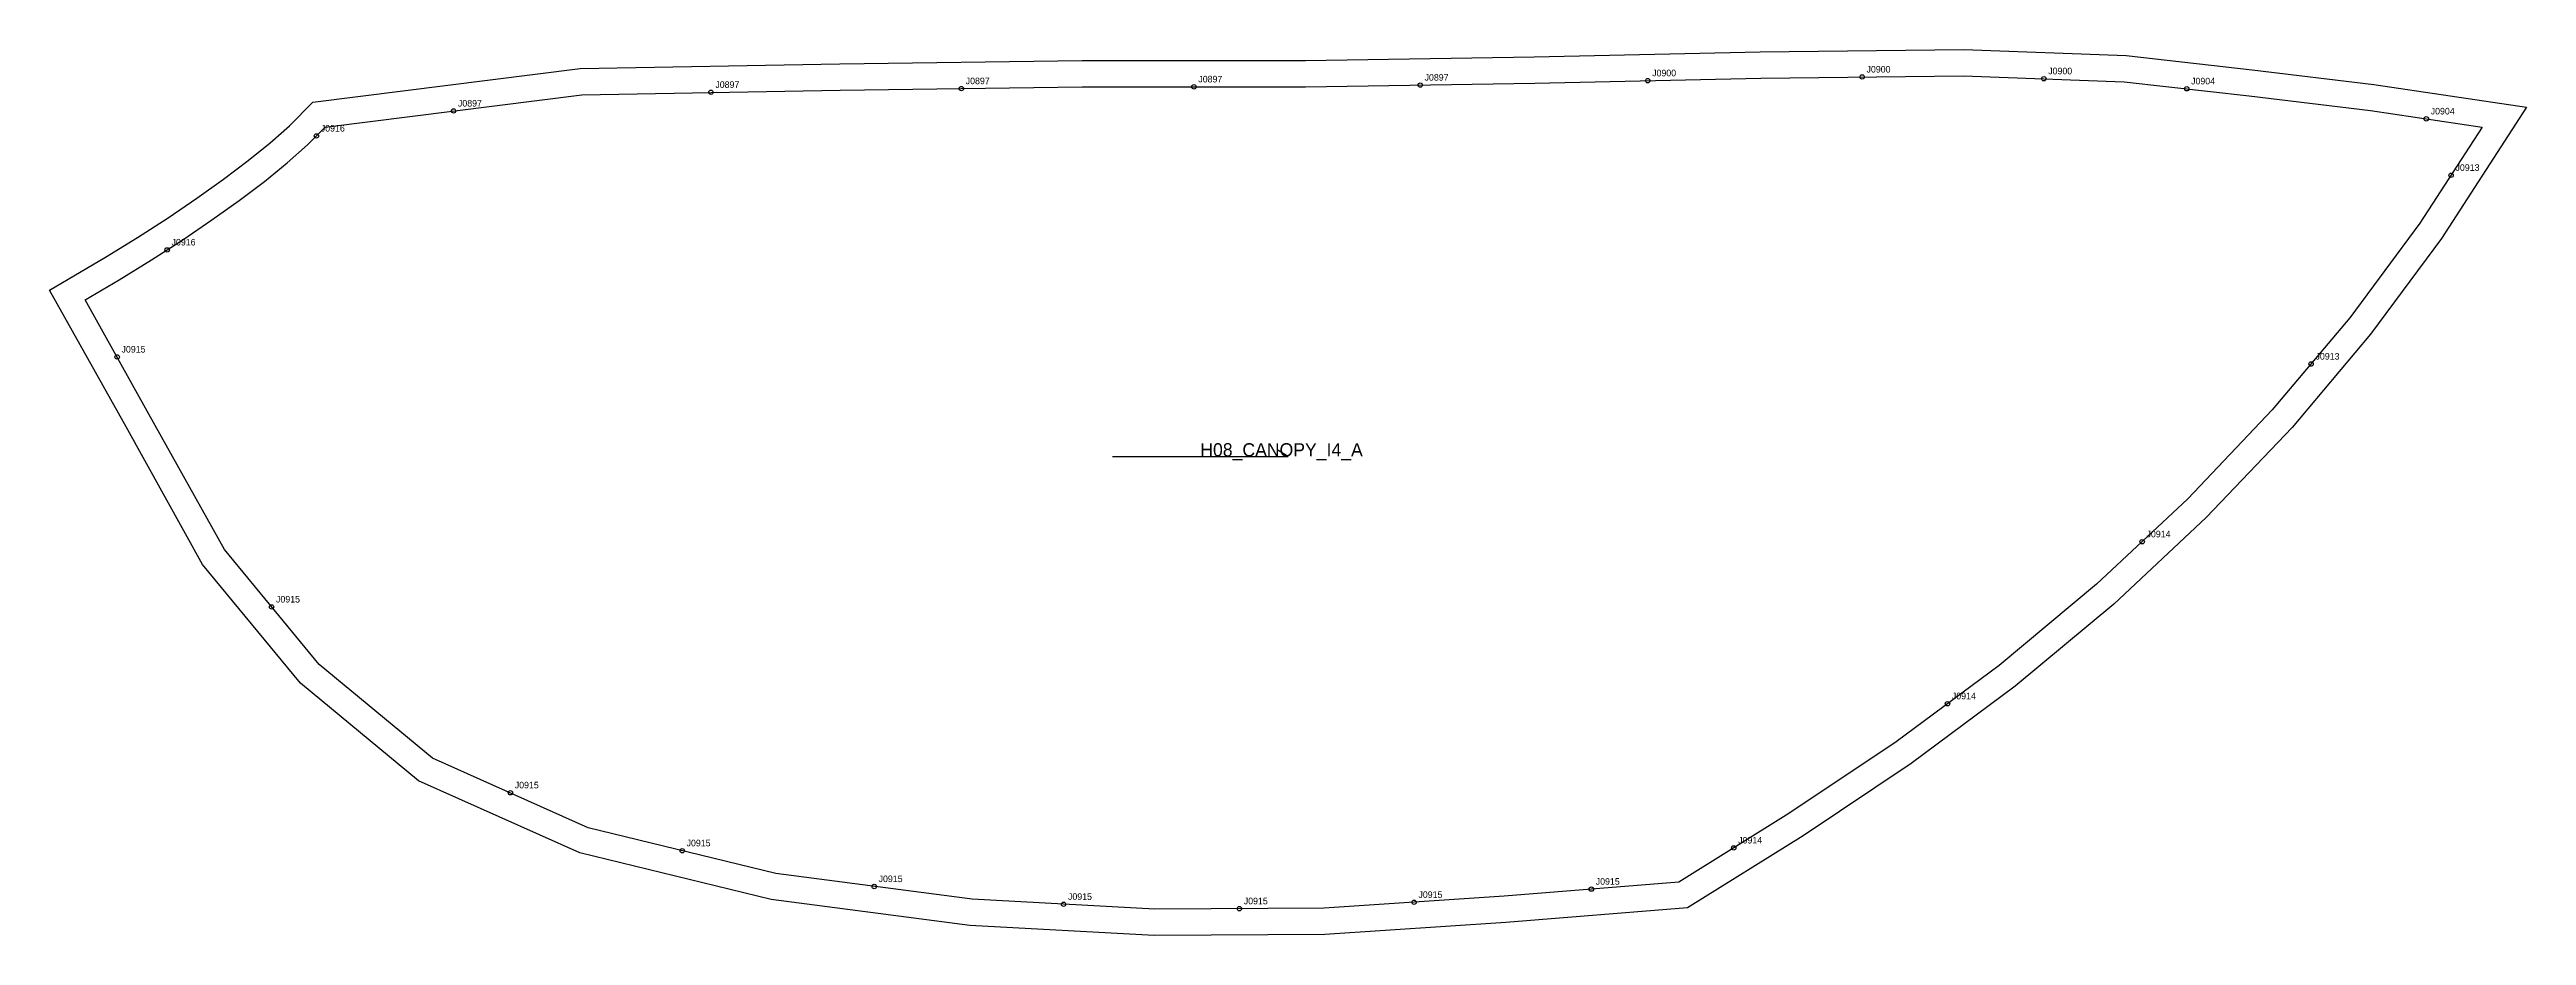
# Model space of a CAD drawing. Header units: millimetres. Extents: x -126 to 1003, y -368 to 35.
import ezdxf

# ---------------------------------------------------------------- set-up
doc = ezdxf.new("R2010")
doc.units = ezdxf.units.MM
for name, color, linetype in [('CUT', 1, 'Continuous'), ('GRAIN', 3, 'Continuous'), ('LABEL', 7, 'Continuous'), ('NOTCH', 2, 'Continuous'), ('SEW', 5, 'Continuous')]:
    doc.layers.add(name, color=color, linetype=linetype)

msp = doc.modelspace()

# ---------------------------------------------------------------- linework, layer by layer
at = {"layer": 'CUT'}
msp.add_lwpolyline([(-5.6, 11.4), (116.2, 26.8), (234.5, 28.9), (345, 30.4), (446.7, 30.4), (551, 32), (654, 34.4), (746.7, 35.4), (820.7, 32.7), (878.1, 26.2), (933.6, 19.5), (1003.1, 9.1), (964.4, -50.7), (932.1, -94.3), (896.3, -136.8), (857.2, -177.9), (815.1, -217.3), (770.2, -254.7), (722.8, -289.9), (673.5, -322.9), (620.8, -355.7), (538.1, -362.4), (455.6, -367.9), (377.8, -368.3), (293.8, -363.8), (203.2, -352), (116, -330.6), (42.5, -297.8), (-11.3, -253.3), (-55.9, -199.3), (-90.7, -136.5), (-125.6, -74.3), (-100.1, -59.3), (-85.5, -50.3), (-71.6, -41.3), (-58.5, -32.4), (-46.3, -23.7), (-35.1, -15.2), (-25, -7.1), (-16.2, 0.6), (-5.6, 11.4)], close=True, dxfattribs=at)
at = {"layer": 'GRAIN'}
for p, q in [((358.8, -150), (438.8, -150)), ((438.8, -150), (433.8, -147))]:
    msp.add_line(p, q, dxfattribs=at)
at = {"layer": 'NOTCH'}
for centre in [(700.4, 22.9), (783.2, 22.1), (175.8, 15.9), (289.9, 17.6), (395.9, 18.4), (499, 19.2), (602.7, 21.2), (848.3, 17.5), (58.5, 7.4), (957.5, 3.8), (-4, -4), (968.8, -21.9), (-72, -55.9), (-94.8, -104.7), (905, -107.9), (828, -188.9), (-24.4, -218.6), (739.3, -262.7), (84.4, -303.3), (162.7, -329.7), (641.9, -328.4), (250.2, -346), (577, -347.2), (336.5, -354.1), (416.6, -356.1), (496.2, -353.2)]:
    msp.add_circle(centre, 1, dxfattribs=at)
at = {"layer": 'SEW'}
msp.add_lwpolyline([(0, 0), (117, 14.8), (234.7, 16.9), (345, 18.4), (446.8, 18.4), (551.3, 20), (654.2, 22.4), (746.6, 23.4), (819.8, 20.7), (876.7, 14.3), (932, 7.6), (982.9, 0), (954.6, -43.8), (922.6, -86.9), (887.3, -128.8), (848.8, -169.4), (807.2, -208.3), (762.8, -245.3), (715.9, -280.1), (667, -312.8), (616.9, -344), (537.2, -350.4), (455.2, -355.9), (378.1, -356.3), (294.9, -351.8), (205.4, -340.1), (119.9, -319.2), (48.9, -287.5), (-2.8, -244.8), (-45.9, -192.5), (-80.3, -130.7), (-109.4, -78.7), (-93.9, -69.6), (-79.1, -60.5), (-64.9, -51.3), (-51.7, -42.2), (-39.2, -33.4), (-27.7, -24.7), (-17.3, -16.3), (-8, -8.1)], close=True, dxfattribs=at)

# ---------------------------------------------------------------- texts
at = {"layer": 'LABEL'}
for s, height, p in [('J0897', 3, (291.9, 19.6)), ('J0897', 3, (397.9, 20.4)), ('J0897', 3, (501, 21.2)), ('J0900', 3, (604.7, 23.2)), ('J0900', 3, (702.4, 24.9)), ('J0900', 3, (785.2, 24.1)), ('J0897', 3, (60.5, 9.4)), ('J0897', 3, (177.8, 17.9)), ('J0904', 3, (850.3, 19.5)), ('J0916', 3, (-2, -2)), ('J0904', 3, (959.5, 5.8)), ('J0913', 3, (970.8, -19.9)), ('J0916', 3, (-70, -53.9)), ('J0915', 3, (-92.8, -102.7)), ('J0913', 3, (907, -105.9)), ('H08_CANOPY_I4_A', 6, (398.8, -150)), ('J0914', 3, (830, -186.9)), ('J0915', 3, (-22.4, -216.6)), ('J0914', 3, (741.3, -260.7)), ('J0915', 3, (86.4, -301.3)), ('J0915', 3, (164.7, -327.7)), ('J0914', 3, (643.9, -326.4)), ('J0915', 3, (252.2, -344)), ('J0915', 3, (338.5, -352.1)), ('J0915', 3, (498.2, -351.2)), ('J0915', 3, (579, -345.2)), ('J0915', 3, (418.6, -354.1))]:
    msp.add_text(s, height=height, dxfattribs=at).set_placement(p)

doc.saveas('drawing.dxf')
